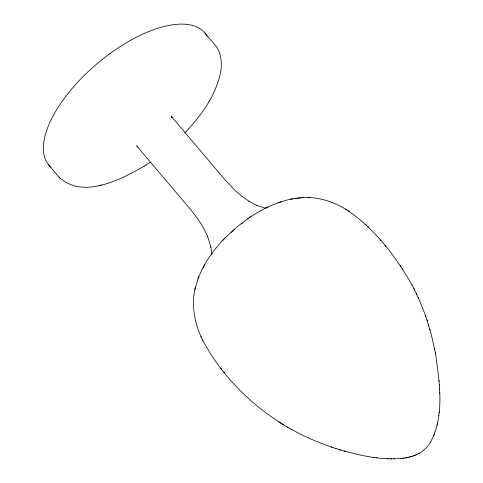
<?xml version="1.0" encoding="UTF-8"?>
<svg xmlns="http://www.w3.org/2000/svg" width="483" height="483" viewBox="0 0 483 483"><rect width="100%" height="100%" fill="white"/><g stroke="black" fill="none" stroke-linecap="round" stroke-linejoin="round"><path stroke-width="0.72" d="M413.327 455.922C419.908 453.676 425.765 449.323 429.689 443.575C445.254 416.334 439.476 382.373 435.406 352.868M438.624 415.748L438.679 415.211M438.938 412.826L438.999 412.253M195.168 288.411C191.238 304.888 194.407 322.354 201.417 337.557M437.073 425.064L437.163 424.605M437.556 422.649L437.652 422.154M195.223 288.218L198.392 277.834M194.927 289.492L195.458 287.156M198.555 277.411C204.231 262.897 213.486 250.007 224.209 238.801M198.048 278.733L198.893 276.53M433.843 435.787L433.982 435.425M434.465 434.157L434.615 433.758M202.969 267.739L204.448 265.022M184.935 132.916C199.727 117.188 213.184 99.172 219.258 78.174C222.44 66.986 222.693 53.402 214.434 44.255L204.816 32.898M208.33 102.746L208.547 102.372M209.356 100.989L209.586 100.603M430.444 442.422L430.649 442.102M222.639 240.456L223.055 240.021M225.048 237.932L236.718 227.119L249.463 217.549M223.834 239.188L225.386 237.582M231.484 232.305L234.672 229.425M241.331 223.985L242.472 223.128M247.61 218.817L248.02 218.539M250.405 216.927C262.855 208.686 276.632 202.117 291.315 199.087M146.089 164.951L150.195 162.252M249.005 217.863L250.912 216.583M48.475 164.685L58.932 177.038C82.834 199.714 120.895 179.537 144.302 166.08M144.109 166.206L146.271 164.836M418.936 453.392L419.262 453.199M265.427 208.233L266.477 207.732M266.87 207.539L267.956 207.014M415.054 455.27L415.41 455.113M416.038 454.841L416.358 454.702M278.13 202.806L281.064 201.803M409.463 457.075L412.434 456.218M412.059 456.35L413.665 455.807M410.955 456.683L405.352 457.92M99.1 185.484L99.613 185.369M100.869 185.092L101.37 184.983M406.161 457.787L408.292 457.359M291.75 199.008L302.503 197.632M290.386 199.274L292.698 198.815M344.137 451.007C363.476 456.278 383.725 460.516 403.836 458.15M294.056 198.573L295.047 198.422M295.397 198.368L296.399 198.217M403.402 458.216L405.75 457.86M400.401 458.542L400.86 458.494M402.544 458.319L402.973 458.27M297.739 198.042L298.778 197.939M299.049 197.903L300.106 197.795M302.696 197.625C318.158 196.635 333.518 201.622 346.522 209.785M301.416 197.692L303.801 197.565M391.562 458.85L390.524 458.832M393.705 458.85L394.194 458.85M307.472 197.523L309.893 197.601M387.698 458.741L388.247 458.759M373.287 457.347L373.933 457.431M376.662 457.787L377.271 457.872M265.3 208.264L265.783 208.36L256.37 205.251L256.708 205.402L248.89 201.242L249.162 201.405L241.265 195.826L234.068 189.457L225.138 179.911L171.429 116.512L171.863 117.55M290.929 429.127C306.777 437.876 323.586 444.849 340.913 450.059M340.098 449.824L344.922 451.237M331.103 446.908L331.942 447.192M335.214 448.278L336.029 448.55M137.625 146.464L136.598 145.8L190.374 209.26L198.32 219.632L203.554 228.024L207.63 236.477L207.509 236.181L210.926 247.163L210.854 246.771L211.802 254.456L211.759 253.466M200.946 336.542C219.644 374.518 251.697 406.1 287.989 427.467M287.059 426.954L291.841 429.635M278.643 421.84L283.267 424.708M348.171 210.829C375.647 229.576 396.193 257.173 412.512 285.791M345.574 209.193L349.131 211.427M365.637 224.444L366.452 225.229M367.575 226.292L368.39 227.076M58.932 177.038L59.548 177.708M59.705 177.871L60.321 178.535M384.842 245.539L385.573 246.408M380.03 239.822L380.755 240.697M221.069 368.487L221.794 369.356M223.798 371.735L224.529 372.604M400.244 265.559L400.866 266.495M402.46 268.856L403.082 269.792M413.943 288.55L420.325 302.207L425.813 316.522M411.999 284.813L414.45 289.522M416.328 293.344L416.787 294.34M418.139 297.25L418.586 298.234M202.232 339.326L202.697 340.346M426.906 319.758L431.307 334.574L435.581 353.755M425.475 315.532L427.238 320.73M428.584 324.993L428.868 325.971M429.852 329.297L430.13 330.257M434.567 348.527L434.742 349.444M439.059 380.513L439.113 381.286M439.319 384.474L439.367 385.217M439.548 389.063L439.566 389.787M439.645 392.83L439.663 393.518M50.685 167.046A102.245 46.229 -40.3 0 1 98.049 62.875A102.245 46.229 -40.3 0 1 207.141 36.213M171.719 116.922L171.857 117.351L171.399 116.421L171.719 116.922"/></g></svg>
